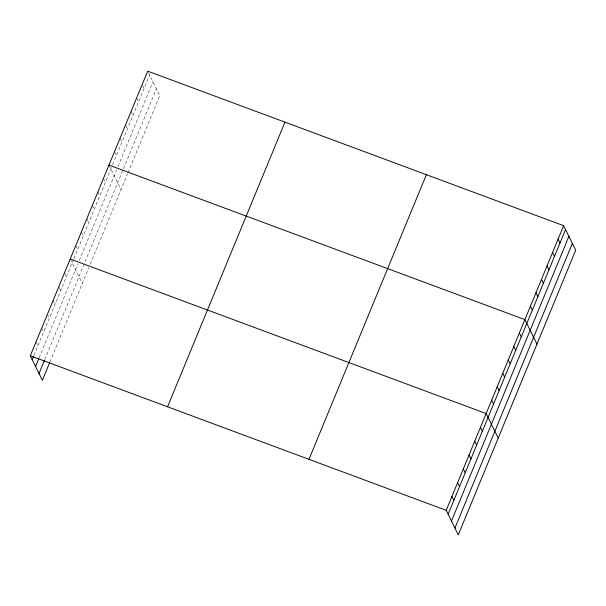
<?xml version="1.0" encoding="UTF-8"?>
<svg xmlns="http://www.w3.org/2000/svg" width="606" height="606" viewBox="0 0 606 606"><rect width="100%" height="100%" fill="white"/><g stroke="black" fill="none" stroke-linecap="round" stroke-linejoin="round"><path stroke-width="0.45" stroke-dasharray="3.03 2.27" d="M33.989 355.351L73.508 259.535M73.856 258.694L112.254 165.597M112.595 164.764L149.614 75.023M39.125 357.843L77.894 263.83M79.28 260.474L116.64 169.892M118.026 166.544L152.962 81.833M44.715 359.676L156.416 88.847M49.851 362.168L88.855 267.594M90.241 264.239L127.601 173.664M127.942 172.824L159.772 95.665L147.705 71.144M142.554 85.34L144.076 88.438M136.638 97.983L138.539 101.861M131.101 111.406L133.009 115.276M125.571 124.821L127.472 128.699M120.033 138.244L121.935 142.115M114.496 151.667L116.405 155.537M108.959 165.082L121.026 189.595M103.429 178.505L105.33 182.376M97.892 191.92L99.801 195.791M92.354 205.343L94.263 209.214M86.825 218.758L88.726 222.629M81.287 232.181L83.196 236.052M75.75 245.597L77.659 249.467M70.22 259.02L82.28 283.532M64.516 272.844L66.418 276.715M59.191 287.441L60.721 290.539M53.108 300.493L55.017 304.363M47.404 314.317L49.313 318.195M41.708 328.149L43.609 332.02M36.004 341.973L37.905 345.844"/><path stroke-width="0.91" d="M30.3 355.798L147.705 71.144L563.641 225.69L575.7 250.202L458.295 534.856L446.228 510.335L30.3 355.798L42.359 380.31L49.487 363.032M32.209 359.669L33.633 356.214M35.557 366.486L38.761 358.707M39.011 373.501L44.359 360.54M167.559 406.793L284.964 122.147M308.977 459.34L426.382 174.687M446.228 510.335L563.641 225.69M448.137 514.214L565.542 229.56M451.485 521.024L568.898 236.37M454.939 528.038L572.344 243.392M108.959 165.082L524.894 319.62L536.954 344.14M70.22 259.02L486.148 413.557L498.215 438.07M558.103 239.105L560.005 242.976M552.566 252.528L554.475 256.399M547.036 265.943L548.938 269.814M541.499 279.366L543.4 283.237M535.962 292.781L537.87 296.652M530.424 306.204L532.333 310.075M519.357 333.042L521.266 336.913M513.82 346.458L515.729 350.336M508.29 359.881L510.191 363.751M502.753 373.296L504.662 377.174M497.215 386.719L499.124 390.59M491.686 400.134L493.587 404.013M480.444 427.382L482.353 431.252M474.74 441.206L476.649 445.084M469.044 455.038L470.945 458.909M463.34 468.862L465.241 472.733M457.636 482.687L459.537 486.557M451.932 496.511L453.841 500.382"/></g></svg>
